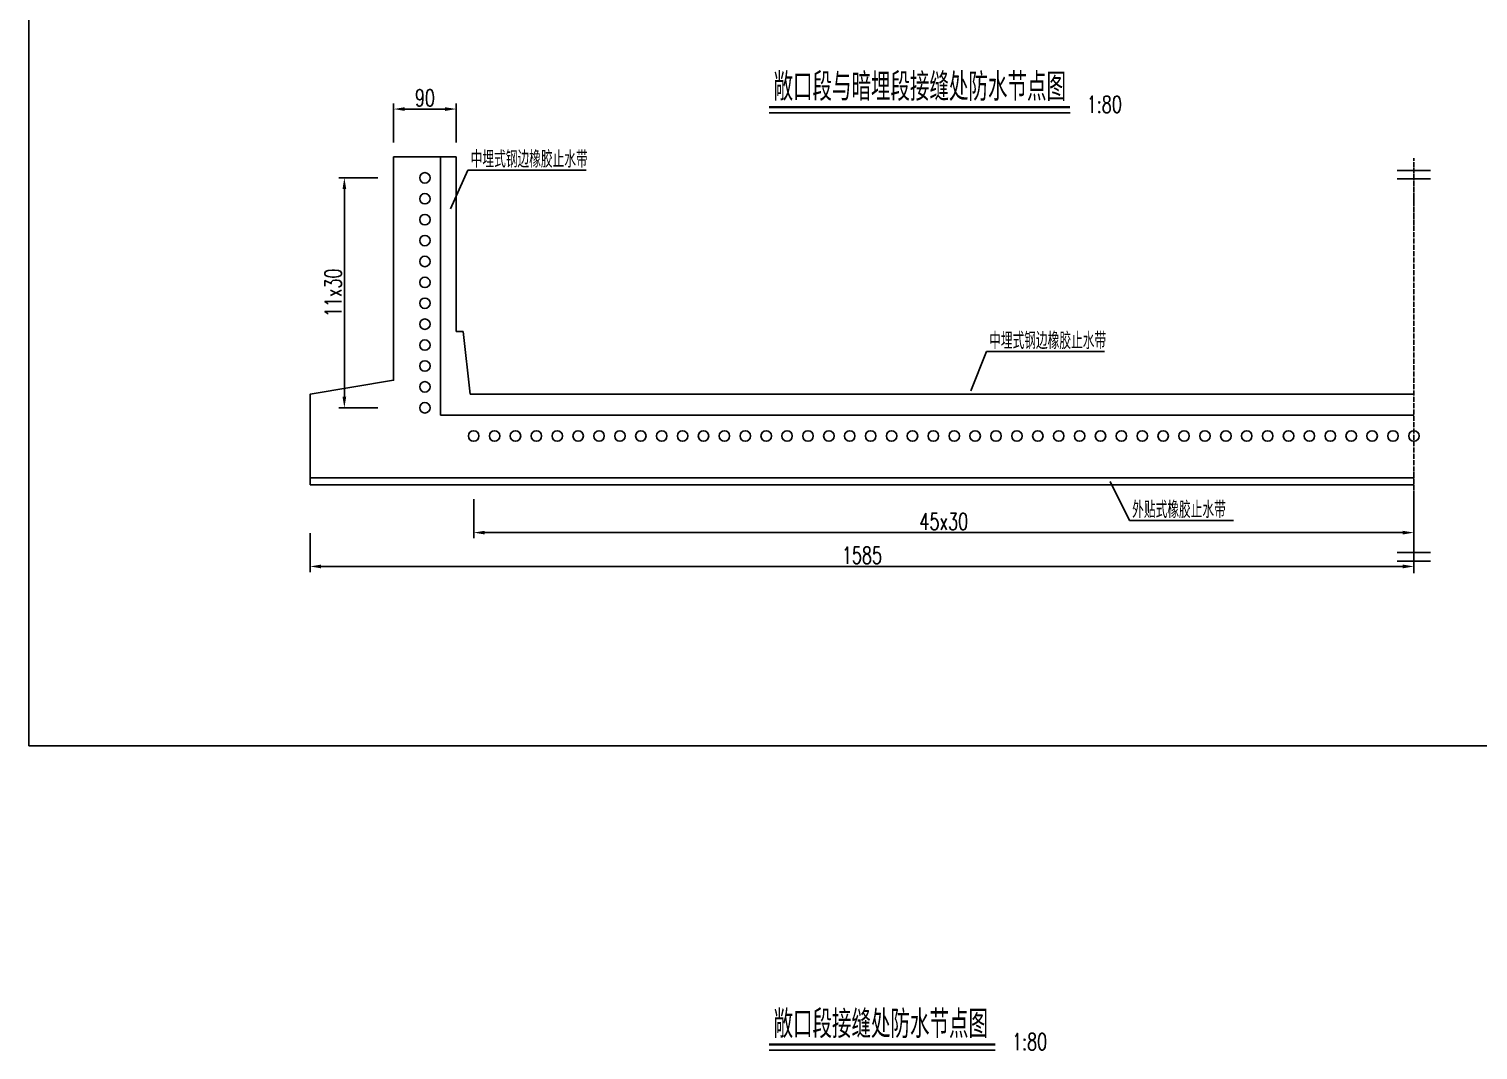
# Model space of a CAD drawing. Header units: millimetres. Extents: x 36 to 14378, y 10350 to 22564.
# Drawn here: x 1587 to 3668, y 11847 to 13312 of the extents above; entities that cross this region are included whole.
import ezdxf

# ---------------------------------------------------------------- set-up
doc = ezdxf.new("R2010")
doc.units = ezdxf.units.MM
doc.header["$LTSCALE"] = 0.3
doc.header["$MEASUREMENT"] = 0
doc.linetypes.add('ACAD_ISO04W100', pattern=[30, 24, -3, 0, -3])
for name, color, linetype in [('中心线', 5, 'ACAD_ISO04W100'), ('文字', 7, 'Continuous'), ('标注', 7, 'Continuous'), ('次轮廓线', 7, 'Continuous'), ('轮廓线', 1, 'Continuous')]:
    doc.layers.add(name, color=color, linetype=linetype)
doc.styles.get("Standard").update_dxf_attribs({"font": 'simplex1.shx', "width": 0.7, "bigfont": 'hztxt.shx'})
doc.dimstyles.new('80', dxfattribs={"dimscale": 8, "dimtxt": 3, "dimasz": 2, "dimexe": 1, "dimexo": 1, "dimgap": 0.5, "dimtad": 1, "dimdec": 1, "dimdsep": 46, "dimtxsty": 'Standard', "dimcen": 0.5, "dimadec": 0, "dimazin": 0, "dimtfac": 1, "dimtdec": 1, "dimtofl": 0, "dimtmove": 2, "dimatfit": 3, "dimfxl": 0, "dimtolj": 1, "dimtzin": 0, "dimarcsym": 0})

# ---------------------------------------------------------------- blocks, each defined once
blk = doc.blocks.new('*D44')
at = {"color": 0, "lineweight": -2}
for p, q in [((2226, 12637.2), (2226, 12581.2)), ((3576, 12637.2), (3576, 12581.2)), ((2242, 12589.2), (3560, 12589.2))]:
    blk.add_line(p, q, dxfattribs=at)
at = {"color": 0}
for points in [[(2242, 12591.8), (2242, 12586.5), (2226, 12589.2)], [(3560, 12591.8), (3560, 12586.5), (3576, 12589.2)]]:
    blk.add_solid(points, dxfattribs=at)
at = {"layer": 'Defpoints', "color": 0}
for p in [(2226, 12727.8), (3576, 12727.8), (3576, 12589.2)]:
    blk.add_point(p, dxfattribs=at)
at = {"color": 0, "insert": (2901, 12605.2), "char_height": 24, "attachment_point": 5}
blk.add_mtext('\\A1;45x30', dxfattribs=at)
blk = doc.blocks.new('*D51')
at = {"color": 0, "lineweight": -2}
for p, q in [((2088.3, 13098.3), (2032.3, 13098.3)), ((2040.3, 12784.3), (2040.3, 13082.3)), ((2088.3, 12768.3), (2032.3, 12768.3))]:
    blk.add_line(p, q, dxfattribs=at)
at = {"color": 0}
for points in [[(2037.7, 13082.3), (2043, 13082.3), (2040.3, 13098.3)], [(2037.7, 12784.3), (2043, 12784.3), (2040.3, 12768.3)]]:
    blk.add_solid(points, dxfattribs=at)
at = {"layer": 'Defpoints', "color": 0}
for p in [(2040.3, 13098.3), (2156, 13098.3), (2156, 12768.3)]:
    blk.add_point(p, dxfattribs=at)
at = {"color": 0, "insert": (2024.3, 12933.3), "char_height": 24, "attachment_point": 5, "rotation": 90}
blk.add_mtext('\\A1;11x30', dxfattribs=at)
blk = doc.blocks.new('*D74')
at = {"color": 0, "lineweight": -2}
for p, q in [((2111, 13149.1), (2111, 13205.1)), ((2127, 13197.1), (2185, 13197.1)), ((2201, 13149.1), (2201, 13205.1))]:
    blk.add_line(p, q, dxfattribs=at)
at = {"color": 0}
for points in [[(2127, 13199.7), (2127, 13194.4), (2111, 13197.1)], [(2185, 13199.7), (2185, 13194.4), (2201, 13197.1)]]:
    blk.add_solid(points, dxfattribs=at)
at = {"layer": 'Defpoints', "color": 0}
for p in [(2201, 13197.1), (2111, 13128.3), (2201, 13128.3)]:
    blk.add_point(p, dxfattribs=at)
at = {"color": 0, "insert": (2156, 13213.1), "char_height": 24, "attachment_point": 5}
blk.add_mtext('\\A1;90', dxfattribs=at)
blk = doc.blocks.new('*D94')
at = {"color": 0, "lineweight": -2}
for p, q in [((1991, 12588.6), (1991, 12532.6)), ((3576, 12588.6), (3576, 12532.6)), ((2007, 12540.6), (3560, 12540.6))]:
    blk.add_line(p, q, dxfattribs=at)
at = {"color": 0}
for points in [[(2007, 12543.3), (2007, 12537.9), (1991, 12540.6)], [(3560, 12543.3), (3560, 12537.9), (3576, 12540.6)]]:
    blk.add_solid(points, dxfattribs=at)
at = {"layer": 'Defpoints', "color": 0}
for p in [(1991, 12667.8), (3576, 12667.8), (3576, 12540.6)]:
    blk.add_point(p, dxfattribs=at)
at = {"color": 0, "insert": (2783.5, 12556.6), "char_height": 24, "attachment_point": 5}
blk.add_mtext('\\A1;1585', dxfattribs=at)

msp = doc.modelspace()

# ---------------------------------------------------------------- linework, layer by layer
for p, q in [((2650.1, 13191.78), (3082.29, 13191.78)), ((2217.71, 13109.58), (2192.7, 13054.06)), ((2387.51, 13109.58), (2217.71, 13109.58)), ((2962.14, 12849.1), (2939.65, 12792.73)), ((3131.94, 12849.1), (2962.14, 12849.1)), ((3167.45, 12606.59), (3139.95, 12662.75)), ((3317.2, 12606.59), (3167.45, 12606.59)), ((2650.1, 11846.59), (2974.98, 11846.59))]:
    msp.add_line(p, q)
msp.add_lwpolyline([(6843.06, 12283.27), (1587.49, 12283.27), (1587.49, 16216.33), (6843.06, 16216.33)], close=True)
at = {"const_width": 3.2}
for points in [[(2650.1, 13199.78), (3082.29, 13199.78)], [(2650.1, 11854.59), (2974.98, 11854.59)]]:
    msp.add_lwpolyline(points, dxfattribs=at)
for centre in [(2156.01, 13098.34), (2156.01, 13068.34), (2156.01, 13038.34), (2156.01, 13008.34), (2156.01, 12978.34), (2156.01, 12948.34), (2156.01, 12918.34), (2156.01, 12888.34), (2156.01, 12858.34), (2156.01, 12828.34), (2156.01, 12798.34), (2156.01, 12768.34), (2226.01, 12727.84), (2256.01, 12727.84), (2286.01, 12727.84), (2316.01, 12727.84), (2346.01, 12727.84), (2376.01, 12727.84), (2406.01, 12727.84), (2436.01, 12727.84), (2466.01, 12727.84), (2496.01, 12727.84), (2526.01, 12727.84), (2556.01, 12727.84), (2586.01, 12727.84), (2616.01, 12727.84), (2646.01, 12727.84), (2676.01, 12727.84), (2706.01, 12727.84), (2736.01, 12727.84), (2766.01, 12727.84), (2796.01, 12727.84), (2826.01, 12727.84), (2856.01, 12727.84), (2886.01, 12727.84), (2916.01, 12727.84), (2946.01, 12727.84), (2976.01, 12727.84), (3006.01, 12727.84), (3036.01, 12727.84), (3066.01, 12727.84), (3096.01, 12727.84), (3126.01, 12727.84), (3156.01, 12727.84), (3186.01, 12727.84), (3216.01, 12727.84), (3246.01, 12727.84), (3276.01, 12727.84), (3306.01, 12727.84), (3336.01, 12727.84), (3366.01, 12727.84), (3396.01, 12727.84), (3426.01, 12727.84), (3456.01, 12727.84), (3486.01, 12727.84), (3516.01, 12727.84), (3546.01, 12727.84), (3576.01, 12727.84)]:
    msp.add_circle(centre, 7.5)
at = {"layer": '中心线'}
msp.add_line((3576.01, 12531.08), (3576.01, 13126.45), dxfattribs=at)
at = {"layer": '标注'}
for p, q in [((3552.01, 13109.11), (3600.01, 13109.11)), ((3552.01, 13097.11), (3600.01, 13097.11)), ((3552.01, 12560.42), (3600.01, 12560.42)), ((3552.01, 12548.42), (3600.01, 12548.42))]:
    msp.add_line(p, q, dxfattribs=at)
at = {"layer": '次轮廓线'}
for p, q in [((2111.01, 13128.34), (2201.01, 13128.34)), ((2201.01, 13128.34), (2201.01, 12877.84)), ((2211.01, 12877.84), (2201.01, 12877.84)), ((2221.12, 12787.84), (2211.01, 12877.84)), ((2221.12, 12787.84), (3576.01, 12787.84)), ((3576.01, 12667.84), (1991.01, 12667.84))]:
    msp.add_line(p, q, dxfattribs=at)
msp.add_lwpolyline([(2111.01, 13128.34), (2111.01, 12807.84), (1991.01, 12787.84), (1991.01, 12667.84)], dxfattribs=at)
at = {"layer": '轮廓线'}
for p, q in [((1991.01, 12657.84), (1991.01, 12667.84)), ((3576.01, 12657.84), (1991.01, 12657.84))]:
    msp.add_line(p, q, dxfattribs=at)
msp.add_lwpolyline([(3576.01, 12757.84), (2178.51, 12757.84), (2178.51, 13128.34)], dxfattribs=at)

# ---------------------------------------------------------------- texts
at = {"layer": '文字', "width": 0.7}
for s, height, p in [('敞口段与暗埋段接缝处防水节点图', 40, (2656.47, 13208.88)), ('1:80', 24, (3106.29, 13191.78)), ('中埋式钢边橡胶止水带', 24, (2221.73, 13113.03)), ('中埋式钢边橡胶止水带', 24, (2966.17, 12852.55)), ('外贴式橡胶止水带', 24, (3171.48, 12610.03)), ('敞口段接缝处防水节点图', 40, (2656.47, 11863.68)), ('1:80', 24, (2998.98, 11846.59))]:
    msp.add_text(s, height=height, dxfattribs=at).set_placement(p)

# ---------------------------------------------------------------- dimensions: what is measured, and where the dimension line sits
for p1, p2, distance, picture, middle in [((2111.01, 13128.34), (2201.01, 13128.34), 68.74, '*D74', (2156.01, 13213.08)), ((1991.01, 12667.84), (3576.01, 12667.84), -127.25, '*D94', (2783.51, 12556.59))]:
    dim = msp.add_aligned_dim(p1=p1, p2=p2, distance=distance, dimstyle='80')
    dim.commit()
    dim.dimension.update_dxf_attribs({"geometry": picture, "text_midpoint": middle})
dim = msp.add_linear_dim(base=(2040.33, 13098.34), p1=(2156.01, 12768.34), p2=(2156.01, 13098.34), angle=90, text='11x30', dimstyle='80')
dim.commit()
dim.dimension.update_dxf_attribs({"geometry": '*D51', "text_midpoint": (2024.33, 12933.34)})
dim = msp.add_linear_dim(base=(3576.01, 12589.17), p1=(2226.01, 12727.84), p2=(3576.01, 12727.84), text='45x30', dimstyle='80')
dim.commit()
dim.dimension.update_dxf_attribs({"geometry": '*D44', "text_midpoint": (2901.01, 12605.17)})

doc.saveas('drawing.dxf')
